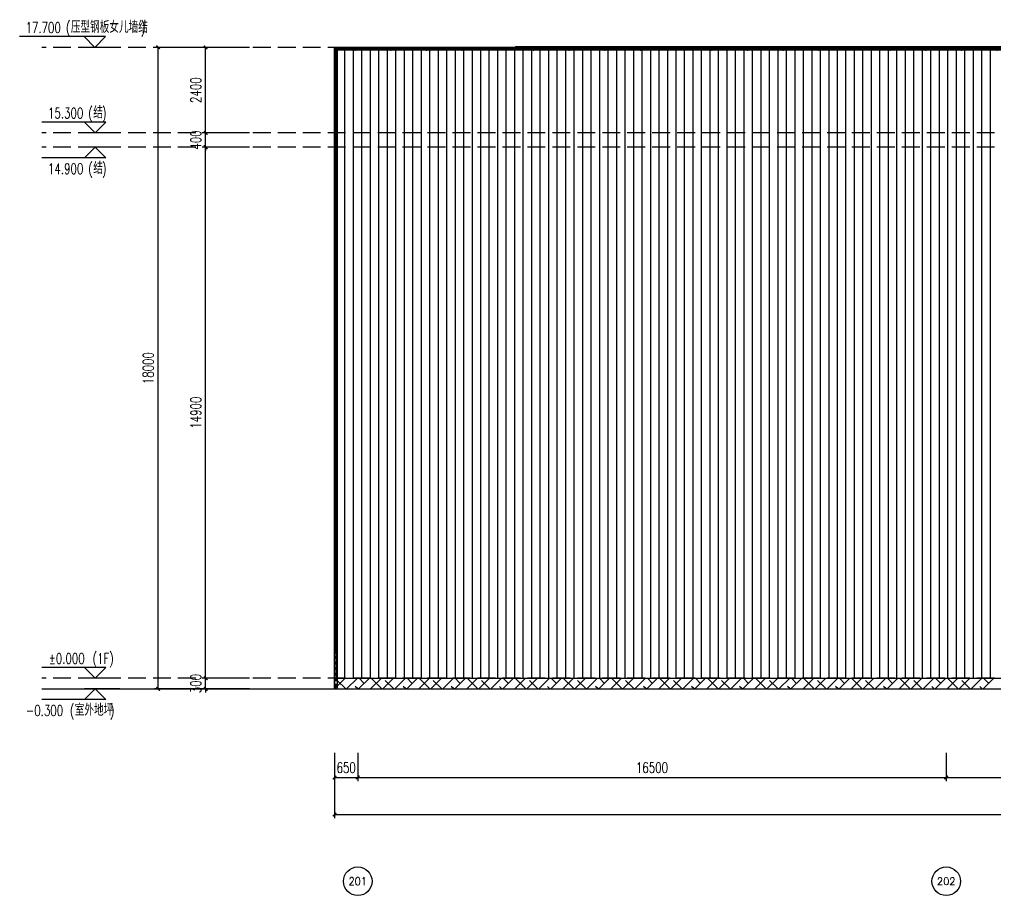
# Model space of a CAD drawing. Extents: x -2377130 to 293730, y -2 to 754590.
# Drawn here: x -1379100 to -1351760, y 511142 to 535719 of the extents above; entities that cross this region are included whole.
import ezdxf
from ezdxf.enums import TextEntityAlignment as Align

# ---------------------------------------------------------------- set-up
doc = ezdxf.new("R2010")
doc.units = 0
doc.header["$LTSCALE"] = 1000
doc.header["$MEASUREMENT"] = 0
doc.linetypes.add('__DASH', pattern=[0.35, 0.25, -0.1])
doc.linetypes.add('DOTE', pattern=[2.42, 2, -0.2, 0.02, -0.2])
doc.layers.get('Defpoints').update_dxf_attribs({"color": 210})
for name, color, linetype in [('A-AXIS-D', 1, 'Continuous'), ('A-AXIS-DOTE', 14, 'DOTE'), ('A-HATCH-2', 251, 'Continuous'), ('A-LIN-V', 9, 'Continuous'), ('AS-WALL', 40, 'Continuous'), ('DIM-照明', 3, 'Continuous'), ('DIM_ELEV', 3, 'Continuous'), ('EQUIP-照明', 3, 'Continuous'), ('PUB_TEXT', 7, 'Continuous')]:
    doc.layers.add(name, color=color, linetype=linetype)
doc.styles.add('_TCH_AXIS', font='COMPLEX', dxfattribs={"bigfont": 'GBCBIG'})
doc.styles.add('_TCH_DIM', font='SIMPLEX', dxfattribs={"bigfont": 'GBCBIG'})
doc.styles.add('_TCH_DIM_T3', font='SIMPLEX', dxfattribs={"width": 0.705882, "bigfont": 'GBCBIG'})
doc.styles.add('_TEL_DIM', font='SIMPLEX', dxfattribs={"width": 0.8, "height": 3.5, "bigfont": 'HZTXT'})
doc.styles.add('A-DIM_T3', font='SIMPLEX', dxfattribs={"width": 0.705882, "bigfont": 'GBCBIG'})
doc.dimstyles.new('_TCH_ARCH&&100', dxfattribs={"dimtxt": 297.5, "dimasz": 100, "dimexe": 100, "dimexo": 100, "dimgap": 126.25, "dimtad": 1, "dimdec": 0, "dimzin": 0, "dimdsep": 46, "dimtxsty": '_TCH_DIM_T3', "dimblk": 'ARCHTICK', "dimcen": 0.09, "dimclrt": 7, "dimazin": 2, "dimtfac": 1, "dimtdec": 0, "dimtix": 1, "dimtmove": 2, "dimatfit": 3, "dimfxl": 0, "dimtolj": 1, "dimtzin": 0, "dimarcsym": 0})
doc.dimstyles.new('A-DIM&&100', dxfattribs={"dimtxt": 297.5, "dimasz": 100, "dimexe": 100, "dimexo": 100, "dimgap": 126.25, "dimtad": 1, "dimdec": 0, "dimzin": 0, "dimdsep": 46, "dimtxsty": 'A-DIM_T3', "dimblk": 'ARCHTICK', "dimcen": 0.09, "dimclrt": 7, "dimazin": 2, "dimtfac": 1, "dimtdec": 0, "dimtix": 1, "dimtmove": 2, "dimatfit": 3, "dimfxl": 0, "dimtolj": 1, "dimtzin": 0, "dimarcsym": 0})

# ---------------------------------------------------------------- blocks, each defined once
blk = doc.blocks.new('_ArchTick')
at = {"color": 0, "linetype": 'ByBlock', "const_width": 0.4}
blk.add_lwpolyline([(-0.5, -0.5), (0.5, 0.5)], dxfattribs=at)
blk = doc.blocks.new('*D742')
at = {"layer": 'A-AXIS-D', "color": 0, "lineweight": -2}
for p, q in [((-1373982, 534937), (-1375315, 534937)), ((-1375215, 516937), (-1375215, 534937)), ((-1373982, 516937), (-1375315, 516937))]:
    blk.add_line(p, q, dxfattribs=at)
at = {"layer": 'Defpoints', "color": 0}
for p in [(-1375215, 534937), (-1373882, 534937), (-1373882, 516937)]:
    blk.add_point(p, dxfattribs=at)
at = {"layer": 'A-AXIS-D', "color": 0, "lineweight": -2, "xscale": 100, "yscale": 100, "zscale": 100}
for p, rotation in [((-1375215, 534937), 90), ((-1375215, 516937), 270)]:
    blk.add_blockref('_ArchTick', p, dxfattribs=dict(at, rotation=rotation))
at = {"layer": 'A-AXIS-D', "color": 7, "insert": (-1375490, 525937), "char_height": 297.5, "attachment_point": 5, "rotation": 90, "style": '_TCH_DIM_T3'}
blk.add_mtext('\\A1;18000', dxfattribs=at)
blk = doc.blocks.new('*D741')
at = {"layer": 'A-AXIS-D', "color": 0, "lineweight": -2}
for p, q in [((-1373880, 517237), (-1373880, 517337)), ((-1372647, 517237), (-1373980, 517237)), ((-1373880, 516937), (-1373880, 517237)), ((-1372647, 516937), (-1373980, 516937)), ((-1373880, 516937), (-1373880, 516837))]:
    blk.add_line(p, q, dxfattribs=at)
at = {"layer": 'Defpoints', "color": 0}
for p in [(-1373880, 517237), (-1372547, 517237), (-1372547, 516937)]:
    blk.add_point(p, dxfattribs=at)
at = {"layer": 'A-AXIS-D', "color": 0, "lineweight": -2, "xscale": 100, "yscale": 100, "zscale": 100}
for p, rotation in [((-1373880, 517237), 270), ((-1373880, 516937), 90)]:
    blk.add_blockref('_ArchTick', p, dxfattribs=dict(at, rotation=rotation))
at = {"layer": 'A-AXIS-D', "color": 7, "insert": (-1374155, 517087), "char_height": 297.5, "attachment_point": 5, "rotation": 90, "style": '_TCH_DIM_T3'}
blk.add_mtext('\\A1;300', dxfattribs=at)
blk = doc.blocks.new('*D740')
at = {"layer": 'A-AXIS-D', "color": 0, "lineweight": -2}
for p, q in [((-1372647, 532137), (-1373980, 532137)), ((-1373880, 517237), (-1373880, 532137)), ((-1372647, 517237), (-1373980, 517237))]:
    blk.add_line(p, q, dxfattribs=at)
at = {"layer": 'Defpoints', "color": 0}
for p in [(-1373880, 532137), (-1372547, 532137), (-1372547, 517237)]:
    blk.add_point(p, dxfattribs=at)
at = {"layer": 'A-AXIS-D', "color": 0, "lineweight": -2, "xscale": 100, "yscale": 100, "zscale": 100}
for p, rotation in [((-1373880, 532137), 90), ((-1373880, 517237), 270)]:
    blk.add_blockref('_ArchTick', p, dxfattribs=dict(at, rotation=rotation))
at = {"layer": 'A-AXIS-D', "color": 7, "insert": (-1374155, 524687), "char_height": 297.5, "attachment_point": 5, "rotation": 90, "style": '_TCH_DIM_T3'}
blk.add_mtext('\\A1;14900', dxfattribs=at)
blk = doc.blocks.new('*D739')
at = {"layer": 'A-AXIS-D', "color": 0, "lineweight": -2}
for p, q in [((-1373880, 532537), (-1373880, 532637)), ((-1372647, 532537), (-1373980, 532537)), ((-1373880, 532137), (-1373880, 532537)), ((-1372647, 532137), (-1373980, 532137)), ((-1373880, 532137), (-1373880, 532037))]:
    blk.add_line(p, q, dxfattribs=at)
at = {"layer": 'Defpoints', "color": 0}
for p in [(-1373880, 532537), (-1372547, 532537), (-1372547, 532137)]:
    blk.add_point(p, dxfattribs=at)
at = {"layer": 'A-AXIS-D', "color": 0, "lineweight": -2, "xscale": 100, "yscale": 100, "zscale": 100}
for p, rotation in [((-1373880, 532537), 270), ((-1373880, 532137), 90)]:
    blk.add_blockref('_ArchTick', p, dxfattribs=dict(at, rotation=rotation))
at = {"layer": 'A-AXIS-D', "color": 7, "insert": (-1374155, 532337), "char_height": 297.5, "attachment_point": 5, "rotation": 90, "style": '_TCH_DIM_T3'}
blk.add_mtext('\\A1;400', dxfattribs=at)
blk = doc.blocks.new('*D738')
at = {"layer": 'A-AXIS-D', "color": 0, "lineweight": -2}
for p, q in [((-1372647, 534937), (-1373980, 534937)), ((-1373880, 532537), (-1373880, 534937)), ((-1372647, 532537), (-1373980, 532537))]:
    blk.add_line(p, q, dxfattribs=at)
at = {"layer": 'Defpoints', "color": 0}
for p in [(-1373880, 534937), (-1372547, 534937), (-1372547, 532537)]:
    blk.add_point(p, dxfattribs=at)
at = {"layer": 'A-AXIS-D', "color": 0, "lineweight": -2, "xscale": 100, "yscale": 100, "zscale": 100}
for p, rotation in [((-1373880, 534937), 90), ((-1373880, 532537), 270)]:
    blk.add_blockref('_ArchTick', p, dxfattribs=dict(at, rotation=rotation))
at = {"layer": 'A-AXIS-D', "color": 7, "insert": (-1374155, 533737), "char_height": 297.5, "attachment_point": 5, "rotation": 90, "style": '_TCH_DIM_T3'}
blk.add_mtext('\\A1;2400', dxfattribs=at)
blk = doc.blocks.new('*D737')
at = {"layer": 'A-AXIS-D', "color": 0, "lineweight": -2}
for p, q in [((-1370265, 515140), (-1370265, 513313)), ((-1286465, 515140), (-1286465, 513313)), ((-1370265, 513413), (-1286465, 513413))]:
    blk.add_line(p, q, dxfattribs=at)
at = {"layer": 'Defpoints', "color": 0}
for p in [(-1370265, 515240), (-1286465, 515240), (-1286465, 513413)]:
    blk.add_point(p, dxfattribs=at)
at = {"layer": 'A-AXIS-D', "color": 0, "lineweight": -2, "xscale": 100, "yscale": 100, "zscale": 100, "rotation": 180}
blk.add_blockref('_ArchTick', (-1370265, 513413), dxfattribs=at)
at = {"layer": 'A-AXIS-D', "color": 0, "lineweight": -2, "xscale": 100, "yscale": 100, "zscale": 100}
blk.add_blockref('_ArchTick', (-1286465, 513413), dxfattribs=at)
at = {"layer": 'A-AXIS-D', "color": 7, "insert": (-1328365, 513688), "char_height": 297.5, "attachment_point": 5, "style": 'A-DIM_T3'}
blk.add_mtext('\\A1;83800', dxfattribs=at)
blk = doc.blocks.new('*D727')
at = {"layer": 'A-AXIS-D', "color": 0, "lineweight": -2}
for p, q in [((-1353115, 515140), (-1353115, 514353)), ((-1336615, 515140), (-1336615, 514353)), ((-1353115, 514453), (-1336615, 514453))]:
    blk.add_line(p, q, dxfattribs=at)
at = {"layer": 'Defpoints', "color": 0}
for p in [(-1353115, 515240), (-1336615, 515240), (-1336615, 514453)]:
    blk.add_point(p, dxfattribs=at)
at = {"layer": 'A-AXIS-D', "color": 0, "lineweight": -2, "xscale": 100, "yscale": 100, "zscale": 100, "rotation": 180}
blk.add_blockref('_ArchTick', (-1353115, 514453), dxfattribs=at)
at = {"layer": 'A-AXIS-D', "color": 0, "lineweight": -2, "xscale": 100, "yscale": 100, "zscale": 100}
blk.add_blockref('_ArchTick', (-1336615, 514453), dxfattribs=at)
at = {"layer": 'A-AXIS-D', "color": 7, "insert": (-1344865, 514728), "char_height": 297.5, "attachment_point": 5, "style": 'A-DIM_T3'}
blk.add_mtext('\\A1;16500', dxfattribs=at)
blk = doc.blocks.new('*D726')
at = {"layer": 'A-AXIS-D', "color": 0, "lineweight": -2}
for p, q in [((-1369615, 515140), (-1369615, 514353)), ((-1353115, 515140), (-1353115, 514353)), ((-1369615, 514453), (-1353115, 514453))]:
    blk.add_line(p, q, dxfattribs=at)
at = {"layer": 'Defpoints', "color": 0}
for p in [(-1369615, 515240), (-1353115, 515240), (-1353115, 514453)]:
    blk.add_point(p, dxfattribs=at)
at = {"layer": 'A-AXIS-D', "color": 0, "lineweight": -2, "xscale": 100, "yscale": 100, "zscale": 100, "rotation": 180}
blk.add_blockref('_ArchTick', (-1369615, 514453), dxfattribs=at)
at = {"layer": 'A-AXIS-D', "color": 0, "lineweight": -2, "xscale": 100, "yscale": 100, "zscale": 100}
blk.add_blockref('_ArchTick', (-1353115, 514453), dxfattribs=at)
at = {"layer": 'A-AXIS-D', "color": 7, "insert": (-1361365, 514728), "char_height": 297.5, "attachment_point": 5, "style": 'A-DIM_T3'}
blk.add_mtext('\\A1;16500', dxfattribs=at)
blk = doc.blocks.new('*D725')
at = {"layer": 'A-AXIS-D', "color": 0, "lineweight": -2}
for p, q in [((-1370265, 515140), (-1370265, 514353)), ((-1369615, 515140), (-1369615, 514353)), ((-1370265, 514453), (-1369615, 514453))]:
    blk.add_line(p, q, dxfattribs=at)
at = {"layer": 'Defpoints', "color": 0}
for p in [(-1370265, 515240), (-1369615, 515240), (-1369615, 514453)]:
    blk.add_point(p, dxfattribs=at)
at = {"layer": 'A-AXIS-D', "color": 0, "lineweight": -2, "xscale": 100, "yscale": 100, "zscale": 100, "rotation": 180}
blk.add_blockref('_ArchTick', (-1370265, 514453), dxfattribs=at)
at = {"layer": 'A-AXIS-D', "color": 0, "lineweight": -2, "xscale": 100, "yscale": 100, "zscale": 100}
blk.add_blockref('_ArchTick', (-1369615, 514453), dxfattribs=at)
at = {"layer": 'A-AXIS-D', "color": 7, "insert": (-1369940, 514728), "char_height": 297.5, "attachment_point": 5, "style": 'A-DIM_T3'}
blk.add_mtext('\\A1;650', dxfattribs=at)
blk = doc.blocks.new('12ZA')
at = {"color": 3}
for p, q in [((11454727, 202786), (11455727, 202786)), ((11454727, 202712), (11454727, 202786)), ((11454727, 202712), (11454727, 202737)), ((11455727, 202712), (11454727, 202712)), ((11454812, 202763), (11454871, 202763)), ((11454812, 202734), (11454812, 202763)), ((11454871, 202734), (11454812, 202734)), ((11454871, 202763), (11454871, 202734)), ((11454969, 202763), (11455028, 202763)), ((11454969, 202734), (11454969, 202763)), ((11455028, 202734), (11454969, 202734)), ((11455028, 202763), (11455028, 202734)), ((11455126, 202763), (11455185, 202763)), ((11455126, 202734), (11455126, 202763)), ((11455185, 202734), (11455126, 202734)), ((11455185, 202763), (11455185, 202734)), ((11455283, 202763), (11455342, 202763)), ((11455283, 202734), (11455283, 202763)), ((11455342, 202734), (11455283, 202734)), ((11455342, 202763), (11455342, 202734)), ((11455439, 202763), (11455499, 202763)), ((11455439, 202734), (11455439, 202763)), ((11455499, 202734), (11455439, 202734)), ((11455499, 202763), (11455499, 202734)), ((11455596, 202763), (11455656, 202763)), ((11455596, 202734), (11455596, 202763)), ((11455656, 202734), (11455596, 202734)), ((11455656, 202763), (11455656, 202734)), ((11455727, 202712), (11455727, 202786)), ((11455727, 202737), (11455727, 202712))]:
    blk.add_line(p, q, dxfattribs=at)
for p in [(11454727, 202749), (11454727, 202749), (11454727, 202749), (11455227, 202786), (11455227, 202786), (11455227, 202786), (11455227, 202712), (11455227, 202712), (11455227, 202712), (11455727, 202749), (11455727, 202749), (11455727, 202749), (11455727, 202749), (11455727, 202749)]:
    blk.add_point(p, dxfattribs=at)
at = {"color": 3, "style": '_TEL_DIM', "flags": 1}
for tag in ['REMARK', 'A']:
    blk.add_attdef(tag, text='', height=0.01, dxfattribs=at).set_placement((11455227, 202712), align=Align.MIDDLE_CENTER)
blk = doc.blocks.new('$equip_U$00000141(SEELE-PC)')
at = {"color": 8}
for p in [(-1, 0), (0, 0.074), (0, -0.074), (1, -0.024)]:
    blk.add_point(p, dxfattribs=at)
at = {"color": 8, "xscale": 0.002, "yscale": 0.002, "zscale": 0.002}
blk.add_blockref('12ZA', (-22910.454, -405.497), dxfattribs=at)
at = {"color": 7, "style": '_TEL_DIM', "flags": 1}
for tag in ['A', 'REMARK']:
    blk.add_attdef(tag, text='', height=0.00002, dxfattribs=at).set_placement((0, 0), align=Align.MIDDLE_CENTER)
blk = doc.blocks.new('$equip_U$00000080(LAPTOP-0UNQ9FSO)')
at = {"color": 4}
blk.add_blockref('$equip_U$00000141(SEELE-PC)', (1, 0.074), dxfattribs=at)
at = {"color": 7, "style": '_TEL_DIM', "flags": 1}
for tag in ['A', 'REMARK']:
    blk.add_attdef(tag, text='', height=0.00002, dxfattribs=at).set_placement((0, 0), align=Align.MIDDLE_CENTER)

msp = doc.modelspace()

# ---------------------------------------------------------------- linework, layer by layer
at = {"layer": 'A-AXIS-D', "color": 8}
for centre in [(-1369613.9, 511541.7), (-1353113.9, 511541.7)]:
    msp.add_circle(centre, 400, dxfattribs=at)
at = {"layer": 'A-AXIS-DOTE', "color": 8, "linetype": '__DASH', "ltscale": 2}
for p, q in [((-1278255.9, 534937.5), (-1378474.1, 534937.5)), ((-1278255.9, 532537.5), (-1378474.1, 532537.5)), ((-1278255.9, 532137.5), (-1378474.1, 532137.5)), ((-1278255.9, 517237.5), (-1378474.1, 517237.5))]:
    msp.add_line(p, q, dxfattribs=at)
at = {"layer": 'A-HATCH-2', "color": 8, "linetype": 'Continuous'}
for p, q in [((-1370211.6, 517237.5), (-1370211.6, 534887.5)), ((-1369973.5, 517237.5), (-1369973.5, 534887.5)), ((-1369735.4, 517237.5), (-1369735.4, 534887.5)), ((-1369497.2, 517237.5), (-1369497.2, 534887.5)), ((-1369259.1, 517237.5), (-1369259.1, 534887.5)), ((-1369021, 517237.5), (-1369021, 534887.5)), ((-1368782.9, 517237.5), (-1368782.9, 534887.5)), ((-1368544.7, 517237.5), (-1368544.7, 534887.5)), ((-1368306.6, 517237.5), (-1368306.6, 534887.5)), ((-1368068.5, 517237.5), (-1368068.5, 534887.5)), ((-1367830.4, 517237.5), (-1367830.4, 534887.5)), ((-1367592.2, 517237.5), (-1367592.2, 534887.5)), ((-1367354.1, 517237.5), (-1367354.1, 534887.5)), ((-1367116, 517237.5), (-1367116, 534887.5)), ((-1366877.9, 517237.5), (-1366877.9, 534887.5)), ((-1366639.7, 517237.5), (-1366639.7, 534887.5)), ((-1366401.6, 517237.5), (-1366401.6, 534887.5)), ((-1366163.5, 517237.5), (-1366163.5, 534887.5)), ((-1365925.4, 517237.5), (-1365925.4, 534887.5)), ((-1365687.2, 517237.5), (-1365687.2, 534887.5)), ((-1365449.1, 517237.5), (-1365449.1, 534887.5)), ((-1365211, 517237.5), (-1365211, 534887.5)), ((-1364972.9, 517237.5), (-1364972.9, 534887.5)), ((-1364734.7, 517237.5), (-1364734.7, 534887.5)), ((-1364496.6, 517237.5), (-1364496.6, 534887.5)), ((-1364258.5, 517237.5), (-1364258.5, 534887.5)), ((-1364020.4, 517237.5), (-1364020.4, 534887.5)), ((-1363782.2, 517237.5), (-1363782.2, 534887.5)), ((-1363544.1, 517237.5), (-1363544.1, 534887.5)), ((-1363306, 517237.5), (-1363306, 534887.5)), ((-1363067.9, 517237.5), (-1363067.9, 534887.5)), ((-1362829.7, 517237.5), (-1362829.7, 534887.5)), ((-1362591.6, 517237.5), (-1362591.6, 534887.5)), ((-1362353.5, 517237.5), (-1362353.5, 534887.5)), ((-1362115.4, 517237.5), (-1362115.4, 534887.5)), ((-1361877.2, 517237.5), (-1361877.2, 534887.5)), ((-1361639.1, 517237.5), (-1361639.1, 534887.5)), ((-1361401, 517237.5), (-1361401, 534887.5)), ((-1361162.9, 517237.5), (-1361162.9, 534887.5)), ((-1360924.7, 517237.5), (-1360924.7, 534887.5)), ((-1360686.6, 517237.5), (-1360686.6, 534887.5)), ((-1360448.5, 517237.5), (-1360448.5, 534887.5)), ((-1360210.4, 517237.5), (-1360210.4, 534887.5)), ((-1359972.2, 517237.5), (-1359972.2, 534887.5)), ((-1359734.1, 517237.5), (-1359734.1, 534887.5)), ((-1359496, 517237.5), (-1359496, 534887.5)), ((-1359257.9, 517237.5), (-1359257.9, 534887.5)), ((-1359019.7, 517237.5), (-1359019.7, 534887.5)), ((-1358781.6, 517237.5), (-1358781.6, 534887.5)), ((-1358543.5, 517237.5), (-1358543.5, 534887.5)), ((-1358305.4, 517237.5), (-1358305.4, 534887.5)), ((-1358067.2, 517237.5), (-1358067.2, 534887.5)), ((-1357829.1, 517237.5), (-1357829.1, 534887.5)), ((-1357591, 517237.5), (-1357591, 534887.5)), ((-1357352.9, 517237.5), (-1357352.9, 534887.5)), ((-1357114.7, 517237.5), (-1357114.7, 534887.5)), ((-1356876.6, 517237.5), (-1356876.6, 534887.5)), ((-1356638.5, 517237.5), (-1356638.5, 534887.5)), ((-1356400.4, 517237.5), (-1356400.4, 534887.5)), ((-1356162.2, 517237.5), (-1356162.2, 534887.5)), ((-1355924.1, 517237.5), (-1355924.1, 534887.5)), ((-1355686, 517237.5), (-1355686, 534887.5)), ((-1355447.9, 517237.5), (-1355447.9, 534887.5)), ((-1355209.7, 517237.5), (-1355209.7, 534887.5)), ((-1354971.6, 517237.5), (-1354971.6, 534887.5)), ((-1354733.5, 517237.5), (-1354733.5, 534887.5)), ((-1354495.4, 517237.5), (-1354495.4, 534887.5)), ((-1354257.2, 517237.5), (-1354257.2, 534887.5)), ((-1354019.1, 517237.5), (-1354019.1, 534887.5)), ((-1353781, 517237.5), (-1353781, 534887.5)), ((-1353542.9, 517237.5), (-1353542.9, 534887.5)), ((-1353304.7, 517237.5), (-1353304.7, 534887.5)), ((-1353066.6, 517237.5), (-1353066.6, 534887.5)), ((-1352828.5, 517237.5), (-1352828.5, 534887.5)), ((-1352590.4, 517237.5), (-1352590.4, 534887.5)), ((-1352352.2, 517237.5), (-1352352.2, 534887.5)), ((-1352114.1, 517237.5), (-1352114.1, 534887.5)), ((-1351876, 517237.5), (-1351876, 534887.5)), ((-1370263.4, 516937.5), (-1369963.4, 517237.5)), ((-1369949.5, 516937.5), (-1370190.6, 517178.6)), ((-1369926.6, 516937.5), (-1369626.6, 517237.5)), ((-1369612.8, 516937.5), (-1369685.5, 517010.2)), ((-1369589.9, 516937.5), (-1369289.9, 517237.5)), ((-1369432.9, 517094.4), (-1369576, 517237.5)), ((-1369253.1, 516937.5), (-1368953.1, 517237.5)), ((-1368939.3, 516937.5), (-1369239.3, 517237.5)), ((-1368916.3, 516937.5), (-1368616.3, 517237.5)), ((-1368602.5, 516937.5), (-1368843.6, 517178.6)), ((-1368579.6, 516937.5), (-1368279.6, 517237.5)), ((-1368265.7, 516937.5), (-1368338.5, 517010.2)), ((-1368242.8, 516937.5), (-1367942.8, 517237.5)), ((-1368085.9, 517094.4), (-1368229, 517237.5)), ((-1367906.1, 516937.5), (-1367606.1, 517237.5)), ((-1367592.2, 516937.5), (-1367892.2, 517237.5)), ((-1367569.3, 516937.5), (-1367269.3, 517237.5)), ((-1367255.5, 516937.5), (-1367496.6, 517178.6)), ((-1367232.5, 516937.5), (-1366932.5, 517237.5)), ((-1366918.7, 516937.5), (-1366991.4, 517010.2)), ((-1366895.8, 516937.5), (-1366595.8, 517237.5)), ((-1366738.9, 517094.4), (-1366881.9, 517237.5)), ((-1366559, 516937.5), (-1366259, 517237.5)), ((-1366245.2, 516937.5), (-1366545.2, 517237.5)), ((-1366222.3, 516937.5), (-1365922.3, 517237.5)), ((-1365908.4, 516937.5), (-1366149.5, 517178.6)), ((-1365885.5, 516937.5), (-1365585.5, 517237.5)), ((-1365571.7, 516937.5), (-1365644.4, 517010.2)), ((-1365548.7, 516937.5), (-1365248.7, 517237.5)), ((-1365391.8, 517094.4), (-1365534.9, 517237.5)), ((-1365212, 516937.5), (-1364912, 517237.5)), ((-1364898.1, 516937.5), (-1365198.1, 517237.5)), ((-1364875.2, 516937.5), (-1364575.2, 517237.5)), ((-1364561.4, 516937.5), (-1364802.5, 517178.6)), ((-1364538.5, 516937.5), (-1364238.5, 517237.5)), ((-1364224.6, 516937.5), (-1364297.3, 517010.2)), ((-1364201.7, 516937.5), (-1363901.7, 517237.5)), ((-1364044.8, 517094.4), (-1364187.9, 517237.5)), ((-1363864.9, 516937.5), (-1363564.9, 517237.5)), ((-1363551.1, 516937.5), (-1363851.1, 517237.5)), ((-1363528.2, 516937.5), (-1363228.2, 517237.5)), ((-1363214.3, 516937.5), (-1363455.4, 517178.6)), ((-1363191.4, 516937.5), (-1362891.4, 517237.5)), ((-1362877.6, 516937.5), (-1362950.3, 517010.2)), ((-1362854.7, 516937.5), (-1362554.7, 517237.5)), ((-1362697.7, 517094.4), (-1362840.8, 517237.5)), ((-1362517.9, 516937.5), (-1362217.9, 517237.5)), ((-1362204.1, 516937.5), (-1362504.1, 517237.5)), ((-1362181.1, 516937.5), (-1361881.1, 517237.5)), ((-1361867.3, 516937.5), (-1362108.4, 517178.6)), ((-1361844.4, 516937.5), (-1361544.4, 517237.5)), ((-1361530.5, 516937.5), (-1361603.3, 517010.2)), ((-1361507.6, 516937.5), (-1361207.6, 517237.5)), ((-1361350.7, 517094.4), (-1361493.8, 517237.5)), ((-1361170.9, 516937.5), (-1360870.9, 517237.5)), ((-1360857, 516937.5), (-1361157, 517237.5)), ((-1360834.1, 516937.5), (-1360534.1, 517237.5)), ((-1360520.3, 516937.5), (-1360761.4, 517178.6)), ((-1360497.3, 516937.5), (-1360197.3, 517237.5)), ((-1360183.5, 516937.5), (-1360256.2, 517010.2)), ((-1360160.6, 516937.5), (-1359860.6, 517237.5)), ((-1360003.7, 517094.4), (-1360146.7, 517237.5)), ((-1359823.8, 516937.5), (-1359523.8, 517237.5)), ((-1359510, 516937.5), (-1359810, 517237.5)), ((-1359487.1, 516937.5), (-1359187.1, 517237.5)), ((-1359173.2, 516937.5), (-1359414.3, 517178.6)), ((-1359150.3, 516937.5), (-1358850.3, 517237.5)), ((-1358836.5, 516937.5), (-1358909.2, 517010.2)), ((-1358813.5, 516937.5), (-1358513.5, 517237.5)), ((-1358656.6, 517094.4), (-1358799.7, 517237.5)), ((-1358476.8, 516937.5), (-1358176.8, 517237.5)), ((-1358162.9, 516937.5), (-1358462.9, 517237.5)), ((-1358140, 516937.5), (-1357840, 517237.5)), ((-1357826.2, 516937.5), (-1358067.3, 517178.6)), ((-1357803.3, 516937.5), (-1357503.3, 517237.5)), ((-1357489.4, 516937.5), (-1357562.2, 517010.2)), ((-1357466.5, 516937.5), (-1357166.5, 517237.5)), ((-1357309.6, 517094.4), (-1357452.7, 517237.5)), ((-1357129.7, 516937.5), (-1356829.7, 517237.5)), ((-1356815.9, 516937.5), (-1357115.9, 517237.5)), ((-1356793, 516937.5), (-1356493, 517237.5)), ((-1356479.1, 516937.5), (-1356720.3, 517178.6)), ((-1356456.2, 516937.5), (-1356156.2, 517237.5)), ((-1356142.4, 516937.5), (-1356215.1, 517010.2)), ((-1356119.5, 516937.5), (-1355819.5, 517237.5)), ((-1355962.5, 517094.4), (-1356105.6, 517237.5)), ((-1355782.7, 516937.5), (-1355482.7, 517237.5)), ((-1355468.9, 516937.5), (-1355768.9, 517237.5)), ((-1355445.9, 516937.5), (-1355145.9, 517237.5)), ((-1355132.1, 516937.5), (-1355373.2, 517178.6)), ((-1355109.2, 516937.5), (-1354809.2, 517237.5)), ((-1354795.3, 516937.5), (-1354868.1, 517010.2)), ((-1354772.4, 516937.5), (-1354472.4, 517237.5)), ((-1354615.5, 517094.4), (-1354758.6, 517237.5)), ((-1354435.7, 516937.5), (-1354135.7, 517237.5)), ((-1354121.8, 516937.5), (-1354421.8, 517237.5)), ((-1354098.9, 516937.5), (-1353798.9, 517237.5)), ((-1353785.1, 516937.5), (-1354026.2, 517178.6)), ((-1353762.2, 516937.5), (-1353462.2, 517237.5)), ((-1353448.3, 516937.5), (-1353521, 517010.2)), ((-1353425.4, 516937.5), (-1353125.4, 517237.5)), ((-1353268.5, 517094.4), (-1353411.6, 517237.5)), ((-1353088.6, 516937.5), (-1352788.6, 517237.5)), ((-1352774.8, 516937.5), (-1353074.8, 517237.5)), ((-1352751.9, 516937.5), (-1352451.9, 517237.5)), ((-1352438, 516937.5), (-1352679.1, 517178.6)), ((-1352415.1, 516937.5), (-1352115.1, 517237.5)), ((-1352101.3, 516937.5), (-1352174, 517010.2)), ((-1352078.4, 516937.5), (-1351778.4, 517237.5)), ((-1351921.4, 517094.4), (-1352064.5, 517237.5))]:
    msp.add_line(p, q, dxfattribs=at)
at = {"layer": 'A-LIN-V', "color": 8}
for p, q in [((-1286465, 534937.5), (-1370265, 534937.5)), ((-1370265, 534937.5), (-1370265, 516937.5)), ((-1286465, 534887.5), (-1370265, 534887.5)), ((-1370265, 517237.5), (-1286465, 517237.5))]:
    msp.add_line(p, q, dxfattribs=at)
at = {"layer": 'AS-WALL', "color": 8}
msp.add_line((-1378474.1, 516937.5), (-1278255.9, 516937.5), dxfattribs=at)
at = {"layer": 'DIM-照明', "color": 6}
for points in [[(-1365189.6, 534960), (-1335220, 534960), (-1335220, 535120)], [(-1365189.6, 534960), (-1365189.6, 534960), (-1365189.6, 534960), (-1365189.5, 534900), (-1370230, 534887.5), (-1370230, 517937.5)], [(-1341189.4, 534950), (-1341189.4, 534897.5), (-1364189.4, 534900)]]:
    msp.add_lwpolyline(points, dxfattribs=at)
at = {"layer": 'DIM_ELEV', "color": 8}
for p, q in [((-1376686.1, 535237.5), (-1379100, 535237.5)), ((-1376986.1, 534937.5), (-1377286.1, 535237.5)), ((-1376986.1, 534937.5), (-1376686.1, 535237.5)), ((-1376286.1, 534937.5), (-1377286.1, 534937.5)), ((-1376681.9, 532837.5), (-1378469.9, 532837.5)), ((-1376981.9, 532537.5), (-1377281.9, 532837.5)), ((-1376981.9, 532537.5), (-1376681.9, 532837.5)), ((-1376281.9, 532537.5), (-1377281.9, 532537.5)), ((-1376981.9, 532137.5), (-1377281.9, 531837.5)), ((-1376281.9, 532137.5), (-1377281.9, 532137.5)), ((-1376981.9, 532137.5), (-1376681.9, 531837.5)), ((-1376681.9, 531837.5), (-1378469.9, 531837.5)), ((-1376681.9, 517537.5), (-1378469.9, 517537.5)), ((-1376981.9, 517237.5), (-1377281.9, 517537.5)), ((-1376981.9, 517237.5), (-1376681.9, 517537.5)), ((-1376281.9, 517237.5), (-1377281.9, 517237.5)), ((-1376981.9, 516937.5), (-1377281.9, 516637.5)), ((-1376281.9, 516937.5), (-1377281.9, 516937.5)), ((-1376981.9, 516937.5), (-1376681.9, 516637.5)), ((-1376681.9, 516637.5), (-1378469.9, 516637.5))]:
    msp.add_line(p, q, dxfattribs=at)

# ---------------------------------------------------------------- block references
at = {"layer": 'EQUIP-照明', "color": 8, "xscale": 500, "yscale": 500, "zscale": 500}
for p, rotation in [((-1370263.4, 534937.5), 270), ((-1369189.4, 534937.5), 180), ((-1368189.4, 534937.5), 180), ((-1367189.4, 534937.5), 180), ((-1366189.4, 534937.5), 180), ((-1365189.4, 534937.5), 180), ((-1364189.4, 534937.5), 180), ((-1363189.4, 534937.5), 180), ((-1362189.4, 534937.5), 180), ((-1361189.4, 534937.5), 180), ((-1360189.4, 534937.5), 180), ((-1359189.4, 534937.5), 180), ((-1358189.4, 534937.5), 180), ((-1357189.4, 534937.5), 180), ((-1356189.4, 534937.5), 180), ((-1355189.4, 534937.5), 180), ((-1354189.4, 534937.5), 180), ((-1353189.4, 534937.5), 180), ((-1352189.4, 534937.5), 180), ((-1351189.4, 534937.5), 180), ((-1370263.4, 533937.5), 270), ((-1370263.4, 532937.5), 270), ((-1370263.4, 531937.5), 270), ((-1370263.4, 530937.5), 270), ((-1370263.4, 529937.5), 270), ((-1370263.4, 528937.5), 270), ((-1370263.4, 527937.5), 270), ((-1370263.4, 526937.5), 270), ((-1370263.4, 525937.5), 270), ((-1370263.4, 524937.5), 270), ((-1370263.4, 523937.5), 270), ((-1370263.4, 522937.5), 270), ((-1370263.4, 521937.5), 270), ((-1370263.4, 520937.5), 270), ((-1370263.4, 519937.5), 270), ((-1370263.4, 518937.5), 270), ((-1370263.4, 517937.5), 270)]:
    msp.add_blockref('$equip_U$00000080(LAPTOP-0UNQ9FSO)', p, dxfattribs=dict(at, rotation=rotation))

# ---------------------------------------------------------------- texts
at = {"layer": 'PUB_TEXT', "color": 8, "style": '_TCH_DIM', "width": 0.705882}
for s, p in [('17.700', (-1378930, 535342.5)), ('(', (-1377800, 535342.5)), (')', (-1375694, 535342.5)), ('15.300', (-1378299.9, 532942.5)), ('(', (-1377169.9, 532942.5)), (')', (-1376784.1, 532942.5)), ('14.900', (-1378299.9, 531382.5)), ('(', (-1377169.9, 531382.5)), (')', (-1376784.1, 531382.5)), ('%%P0.000', (-1378279.9, 517642.5)), ('(1F)', (-1377049.9, 517642.5)), ('-0.300', (-1378920, 516182.5)), ('(', (-1377690, 516182.5)), (')', (-1376567, 516182.5))]:
    msp.add_text(s, height=297.5, dxfattribs=at).set_placement(p)
at = {"layer": 'PUB_TEXT', "color": 8, "style": '_TCH_DIM'}
for s, height, p in [('压型钢板女儿墙结', 337.59, (-1377660, 535342.5)), ('结', 337.6, (-1377029.9, 532942.5)), ('结', 337.6, (-1377029.9, 531382.5)), ('室外地坪', 337.59, (-1377550, 516182.5))]:
    msp.add_text(s, height=height, dxfattribs=at).set_placement(p)
at = {"layer": 'PUB_TEXT', "color": 8, "style": '_TCH_AXIS'}
for s, height, p, p2 in [('201', 220.59, (-1369871.2, 511431.4), (-1369356.5, 511431.4)), ('202', 202.97, (-1353374.8, 511440.2), (-1352852.9, 511440.2))]:
    msp.add_text(s, height=height, dxfattribs=at).set_placement(p, p2, align=Align.FIT)

# ---------------------------------------------------------------- dimensions: what is measured, and where the dimension line sits
at = {"layer": 'A-AXIS-D', "color": 8}
for p1, p2, picture, middle in [((-1373881.9, 516937.5), (-1373881.9, 534937.5), '*D742', (-1375490.2, 525937.5)), ((-1372546.9, 532537.5), (-1372546.9, 534937.5), '*D738', (-1374155.2, 533737.5)), ((-1372546.9, 532137.5), (-1372546.9, 532537.5), '*D739', (-1374155.2, 532337.5)), ((-1372546.9, 517237.5), (-1372546.9, 532137.5), '*D740', (-1374155.2, 524687.5)), ((-1372546.9, 516937.5), (-1372546.9, 517237.5), '*D741', (-1374155.2, 517087.5))]:
    dim = msp.add_aligned_dim(p1=p1, p2=p2, distance=1333.3, dimstyle='_TCH_ARCH&&100', dxfattribs=at)
    dim.commit()
    dim.dimension.update_dxf_attribs({"geometry": picture, "text_midpoint": middle})
for base, p1, p2, angle, picture, middle in [((-1286465, 513413.4), (-1370265, 515239.8), (-1286465, 515239.8), 360, '*D737', (-1328365, 513688.4)), ((-1369615, 514453.4), (-1370265, 515239.8), (-1369615, 515239.8), 0, '*D725', (-1369940, 514728.4)), ((-1353115, 514453.4), (-1369615, 515239.8), (-1353115, 515239.8), 360, '*D726', (-1361365, 514728.4)), ((-1336615, 514453.4), (-1353115, 515239.8), (-1336615, 515239.8), 360, '*D727', (-1344865, 514728.4))]:
    dim = msp.add_linear_dim(base=base, p1=p1, p2=p2, angle=angle, dimstyle='A-DIM&&100', override={"dimgap": 0}, dxfattribs=at)
    dim.commit()
    dim.dimension.update_dxf_attribs({"geometry": picture, "text_midpoint": middle, "dimtype": 161})

doc.saveas('drawing.dxf')
